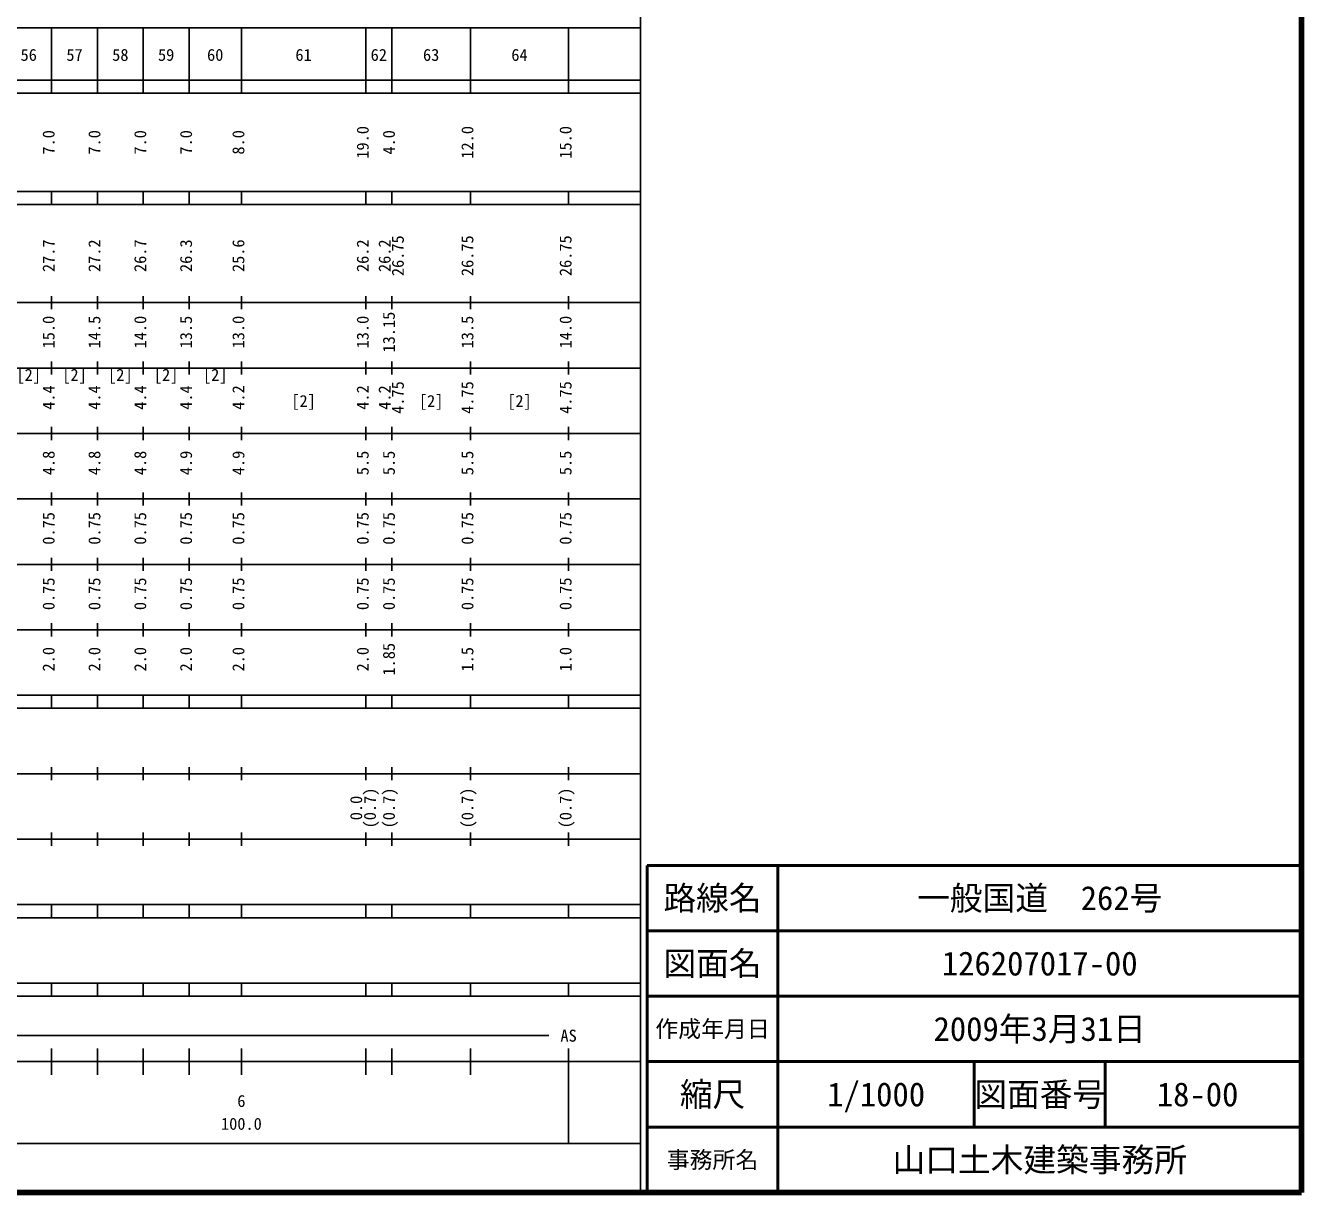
# Model space of a CAD drawing. Units: millimetres on the paper, enlarged 1000 times. Extents: x 40000 to 680000, y 20000 to 380000.
# Drawn here: x 485010 to 680000, y 20000 to 198357 of the extents above; entities that cross this region are included whole.
import ezdxf
from ezdxf.enums import TextEntityAlignment as Align

# ---------------------------------------------------------------- set-up
doc = ezdxf.new("R2010")
doc.units = ezdxf.units.MM
doc.header["$LTSCALE"] = 1000
for name, color, linetype, lineweight in [('M-TTL', 2, 'Continuous', 140), ('M-TTL-BAND', 7, 'Continuous', 25), ('M-TTL-FRAM', 2, 'Continuous', 50), ('M-TTL-LINE', 7, 'Continuous', 50)]:
    doc.layers.add(name, color=color, linetype=linetype, lineweight=lineweight)
doc.layers.add('M-TTL-TXT', color=7, linetype='Continuous')
doc.styles.add('ＭＳ ゴシック', font='')
doc.styles.get('ＭＳ ゴシック').set_extended_font_data('MS Gothic')

msp = doc.modelspace()

# ---------------------------------------------------------------- linework, layer by layer
at = {"layer": 'M-TTL'}
for p, q in [((680000, 20000), (680000, 380000)), ((40000, 20000), (680000, 20000))]:
    msp.add_line(p, q, dxfattribs=at)
at = {"layer": 'M-TTL-BAND'}
for p, q in [((579000, 20000), (579000, 370000)), ((68000, 198000), (579000, 198000)), ((489000, 188000), (489000, 198000)), ((496000, 188000), (496000, 198000)), ((503000, 188000), (503000, 198000)), ((510000, 188000), (510000, 198000)), ((518000, 188000), (518000, 198000)), ((537000, 188000), (537000, 198000)), ((541000, 188000), (541000, 198000)), ((553000, 188000), (553000, 198000)), ((568000, 188000), (568000, 198000)), ((40000, 190000), (579000, 190000)), ((40000, 188000), (579000, 188000)), ((40000, 173000), (579000, 173000)), ((489000, 171000), (489000, 173000)), ((496000, 171000), (496000, 173000)), ((503000, 171000), (503000, 173000)), ((510000, 171000), (510000, 173000)), ((518000, 171000), (518000, 173000)), ((537000, 171000), (537000, 173000)), ((541000, 171000), (541000, 173000)), ((553000, 171000), (553000, 173000)), ((568000, 171000), (568000, 173000)), ((40000, 171000), (579000, 171000)), ((40000, 156000), (579000, 156000)), ((489000, 155000), (489000, 157000)), ((496000, 155000), (496000, 157000)), ((503000, 155000), (503000, 157000)), ((510000, 155000), (510000, 157000)), ((518000, 155000), (518000, 157000)), ((537000, 155000), (537000, 157000)), ((541000, 155000), (541000, 157000)), ((553000, 155000), (553000, 157000)), ((568000, 155000), (568000, 157000)), ((489000, 145000), (489000, 147000)), ((496000, 145000), (496000, 147000)), ((503000, 145000), (503000, 147000)), ((510000, 145000), (510000, 147000)), ((518000, 145000), (518000, 147000)), ((537000, 145000), (537000, 147000)), ((541000, 145000), (541000, 147000)), ((553000, 145000), (553000, 147000)), ((568000, 145000), (568000, 147000)), ((46000, 146000), (579000, 146000)), ((489000, 135000), (489000, 137000)), ((496000, 135000), (496000, 137000)), ((503000, 135000), (503000, 137000)), ((510000, 135000), (510000, 137000)), ((518000, 135000), (518000, 137000)), ((537000, 135000), (537000, 137000)), ((541000, 135000), (541000, 137000)), ((553000, 135000), (553000, 137000)), ((568000, 135000), (568000, 137000)), ((52000, 136000), (579000, 136000)), ((489000, 125000), (489000, 127000)), ((496000, 125000), (496000, 127000)), ((503000, 125000), (503000, 127000)), ((510000, 125000), (510000, 127000)), ((518000, 125000), (518000, 127000)), ((537000, 125000), (537000, 127000)), ((541000, 125000), (541000, 127000)), ((553000, 125000), (553000, 127000)), ((568000, 125000), (568000, 127000)), ((46000, 126000), (579000, 126000)), ((489000, 115000), (489000, 117000)), ((496000, 115000), (496000, 117000)), ((503000, 115000), (503000, 117000)), ((510000, 115000), (510000, 117000)), ((518000, 115000), (518000, 117000)), ((537000, 115000), (537000, 117000)), ((541000, 115000), (541000, 117000)), ((553000, 115000), (553000, 117000)), ((568000, 115000), (568000, 117000)), ((52000, 116000), (579000, 116000)), ((46000, 106000), (579000, 106000)), ((489000, 105000), (489000, 107000)), ((496000, 105000), (496000, 107000)), ((503000, 105000), (503000, 107000)), ((510000, 105000), (510000, 107000)), ((518000, 105000), (518000, 107000)), ((537000, 105000), (537000, 107000)), ((541000, 105000), (541000, 107000)), ((553000, 105000), (553000, 107000)), ((568000, 105000), (568000, 107000)), ((40000, 96000), (579000, 96000)), ((489000, 94000), (489000, 96000)), ((496000, 94000), (496000, 96000)), ((503000, 94000), (503000, 96000)), ((510000, 94000), (510000, 96000)), ((518000, 94000), (518000, 96000)), ((537000, 94000), (537000, 96000)), ((541000, 94000), (541000, 96000)), ((553000, 94000), (553000, 96000)), ((568000, 94000), (568000, 96000)), ((40000, 94000), (579000, 94000)), ((49000, 84000), (579000, 84000)), ((489000, 83000), (489000, 85000)), ((496000, 83000), (496000, 85000)), ((503000, 83000), (503000, 85000)), ((510000, 83000), (510000, 85000)), ((518000, 83000), (518000, 85000)), ((537000, 83000), (537000, 85000)), ((541000, 83000), (541000, 85000)), ((553000, 83000), (553000, 85000)), ((568000, 83000), (568000, 85000)), ((489000, 73000), (489000, 75000)), ((496000, 73000), (496000, 75000)), ((503000, 73000), (503000, 75000)), ((510000, 73000), (510000, 75000)), ((518000, 73000), (518000, 75000)), ((537000, 73000), (537000, 75000)), ((541000, 73000), (541000, 75000)), ((553000, 73000), (553000, 75000)), ((568000, 73000), (568000, 75000)), ((40000, 74000), (579000, 74000)), ((40000, 64000), (579000, 64000)), ((489000, 62000), (489000, 64000)), ((496000, 62000), (496000, 64000)), ((503000, 62000), (503000, 64000)), ((510000, 62000), (510000, 64000)), ((518000, 62000), (518000, 64000)), ((537000, 62000), (537000, 64000)), ((541000, 62000), (541000, 64000)), ((553000, 62000), (553000, 64000)), ((568000, 62000), (568000, 64000)), ((40000, 62000), (579000, 62000)), ((40000, 52000), (579000, 52000)), ((489000, 50000), (489000, 52000)), ((496000, 50000), (496000, 52000)), ((503000, 50000), (503000, 52000)), ((510000, 50000), (510000, 52000)), ((518000, 50000), (518000, 52000)), ((537000, 50000), (537000, 52000)), ((541000, 50000), (541000, 52000)), ((553000, 50000), (553000, 52000)), ((568000, 50000), (568000, 52000)), ((40000, 50000), (579000, 50000)), ((71000, 44000), (565000, 44000)), ((489000, 38000), (489000, 42000)), ((496000, 38000), (496000, 42000)), ((503000, 38000), (503000, 42000)), ((510000, 38000), (510000, 42000)), ((518000, 38000), (518000, 42000)), ((537000, 38000), (537000, 42000)), ((541000, 38000), (541000, 42000)), ((553000, 38000), (553000, 42000)), ((568000, 27500), (568000, 42000)), ((40000, 40000), (579000, 40000)), ((68000, 27500), (579000, 27500))]:
    msp.add_line(p, q, dxfattribs=at)
at = {"layer": 'M-TTL-FRAM'}
for p, q in [((680000, 70000), (580000, 70000)), ((580000, 70000), (580000, 20000))]:
    msp.add_line(p, q, dxfattribs=at)
at = {"layer": 'M-TTL-LINE'}
for p, q in [((600000, 70000), (600000, 20000)), ((680000, 60000), (580000, 60000)), ((680000, 50000), (580000, 50000)), ((680000, 40000), (580000, 40000)), ((630000, 40000), (630000, 30000)), ((650000, 40000), (650000, 30000)), ((680000, 30000), (580000, 30000))]:
    msp.add_line(p, q, dxfattribs=at)

# ---------------------------------------------------------------- texts
at = {"layer": 'M-TTL-BAND', "style": 'ＭＳ ゴシック'}
for s, p in [('56', (485500, 192405)), ('57', (492500, 192405)), ('58', (499500, 192405)), ('59', (506500, 192405)), ('60', (514000, 192405)), ('61', (527500, 192405)), ('62', (539000, 192405)), ('63', (547000, 192405)), ('64', (560500, 192405)), ('[2]', (485500, 143500)), ('[2]', (492500, 143500)), ('[2]', (499500, 143500)), ('[2]', (506500, 143500)), ('[2]', (514000, 143500)), ('[2]', (527500, 139500)), ('[2]', (547000, 139500)), ('[2]', (560500, 139500)), ('AS', (568000, 42500)), ('6', (518000, 32523)), ('100.0', (518000, 29033))]:
    msp.add_text(s, height=1833, dxfattribs=at).set_placement(p, align=Align.BOTTOM_CENTER)
for s, p in [('7.0', (490000, 180500)), ('7.0', (497000, 180500)), ('7.0', (504000, 180500)), ('7.0', (511000, 180500)), ('8.0', (519000, 180500)), ('19.0', (538000, 180500)), ('4.0', (542000, 180500)), ('12.0', (554000, 180500)), ('15.0', (569000, 180500)), ('26.75', (543370, 163174)), ('26.75', (554000, 163174)), ('26.75', (569000, 163174)), ('27.7', (490000, 163174)), ('27.2', (497000, 163174)), ('26.7', (504000, 163174)), ('26.3', (511000, 163174)), ('25.6', (519000, 163174)), ('26.2', (538000, 163174)), ('26.2', (541347, 163174)), ('13.15', (542000, 151500)), ('15.0', (490000, 151500)), ('14.5', (497000, 151500)), ('14.0', (504000, 151500)), ('13.5', (511000, 151500)), ('13.0', (519000, 151500)), ('13.0', (538000, 151500)), ('13.5', (554000, 151500)), ('14.0', (569000, 151500)), ('4.4', (490000, 141500)), ('4.4', (497000, 141500)), ('4.4', (504000, 141500)), ('4.4', (511000, 141500)), ('4.2', (519000, 141500)), ('4.2', (538000, 141500)), ('4.2', (541342, 141500)), ('4.75', (543370, 141500)), ('4.75', (554000, 141500)), ('4.75', (569000, 141500)), ('4.8', (490000, 131500)), ('4.8', (497000, 131500)), ('4.8', (504000, 131500)), ('4.9', (511000, 131500)), ('4.9', (519000, 131500)), ('5.5', (538000, 131500)), ('5.5', (542000, 131500)), ('5.5', (554000, 131500)), ('5.5', (569000, 131500)), ('0.75', (490000, 121500)), ('0.75', (497000, 121500)), ('0.75', (504000, 121500)), ('0.75', (511000, 121500)), ('0.75', (519000, 121500)), ('0.75', (538000, 121500)), ('0.75', (542000, 121500)), ('0.75', (554000, 121500)), ('0.75', (569000, 121500)), ('0.75', (490000, 111500)), ('0.75', (497000, 111500)), ('0.75', (504000, 111500)), ('0.75', (511000, 111500)), ('0.75', (519000, 111500)), ('0.75', (538000, 111500)), ('0.75', (542000, 111500)), ('0.75', (554000, 111500)), ('0.75', (569000, 111500)), ('1.85', (542000, 101500)), ('2.0', (490000, 101500)), ('2.0', (497000, 101500)), ('2.0', (504000, 101500)), ('2.0', (511000, 101500)), ('2.0', (519000, 101500)), ('2.0', (538000, 101500)), ('1.5', (554000, 101500)), ('1.0', (569000, 101500)), ('0.0', (537000, 78764)), ('(0.7)', (539107, 78764)), ('(0.7)', (542000, 78764)), ('(0.7)', (554000, 78764)), ('(0.7)', (569000, 78764))]:
    msp.add_text(s, height=1833, rotation=90, dxfattribs=at).set_placement(p, align=Align.BOTTOM_CENTER)
at = {"layer": 'M-TTL-TXT', "style": 'ＭＳ ゴシック'}
for s, height, p in [('路線名', 3666, (590000, 65000)), ('路線名', 3666, (590000, 65000)), ('一般国道\u3000262号', 3666, (640000, 65000)), ('図面名', 3666, (590000, 55000)), ('図面名', 3666, (590000, 55000)), ('126207017-00', 3666, (640000, 55000)), ('2009年3月31日', 3666, (640000, 45000)), ('作成年月日', 2566, (590000, 45000)), ('作成年月日', 2566, (590000, 45000)), ('縮尺', 3666, (590000, 35000)), ('縮尺', 3666, (590000, 35000)), ('1/1000', 3666, (615000, 35000)), ('図面番号', 3666, (640000, 35000)), ('図面番号', 3666, (640000, 35000)), ('18-00', 3666, (664125, 35000)), ('山口土木建築事務所', 3666, (640000, 25000)), ('事務所名', 2566, (590000, 25000)), ('事務所名', 2566, (590000, 25000))]:
    msp.add_text(s, height=height, dxfattribs=at).set_placement(p, align=Align.MIDDLE_CENTER)

doc.saveas('drawing.dxf')
